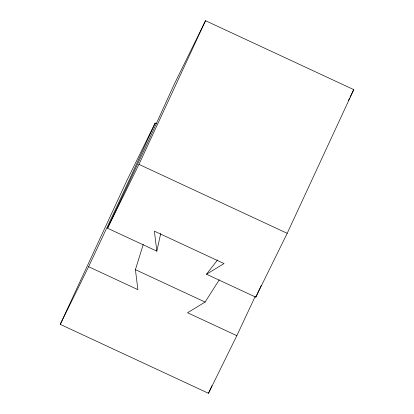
<?xml version="1.0" encoding="UTF-8"?>
<svg xmlns="http://www.w3.org/2000/svg" width="414" height="414" viewBox="0 0 414 414"><rect width="100%" height="100%" fill="white"/><g stroke="black" fill="none" stroke-linecap="round" stroke-linejoin="round"><path stroke-width="0.62" d="M217.562 259.956L206.493 274.234L255.785 297.159L287.197 233.315L353.763 89.636L205.525 20.7L174.113 84.539L148.367 141.06L107.547 228.217L156.834 251.143L160.71 233.517M255.19 296.471L236.834 335.661L208.475 393.3L60.237 324.364L88.601 266.725L137.888 289.645L135.419 269.669L143.239 244.436M156.906 123.853L155.167 123.046L129.422 179.562L88.601 266.725M60.237 324.364L126.803 180.685L155.167 123.046M107.547 228.217L138.959 164.379L205.525 20.7M208.475 393.3L212.004 385.677M255.785 297.159L261.26 285.458M348.334 100.664L349.478 98.341M350.047 97.181L353.763 89.636M236.834 335.661L187.547 312.741L205.09 302.07L219.285 279.802M206.493 274.234L224.041 263.568L154.37 231.167L156.834 251.143M138.959 164.379L287.197 233.315M135.419 269.669L205.09 302.07"/></g></svg>
